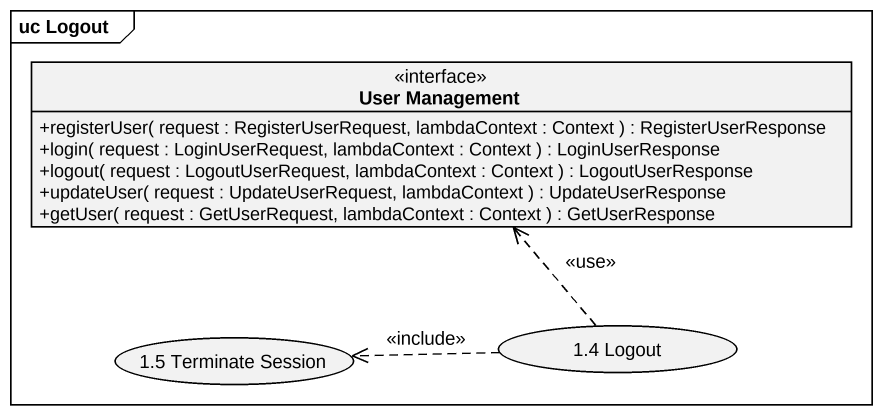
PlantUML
@startuml
mainframe uc Logout
allowmixing
hide circle
hide empty members
skinparam classAttributeIconSize 0
interface "User Management" as User_Management {
  +registerUser( request : RegisterUserRequest, lambdaContext : Context ) : RegisterUserResponse
  +login( request : LoginUserRequest, lambdaContext : Context ) : LoginUserResponse
  +logout( request : LogoutUserRequest, lambdaContext : Context ) : LogoutUserResponse
  +updateUser( request : UpdateUserRequest, lambdaContext ) : UpdateUserResponse
  +getUser( request : GetUserRequest, lambdaContext : Context ) : GetUserResponse
}
usecase "1.5 Terminate Session" as u1_5_Terminate_Session
usecase "1.4 Logout" as u1_4_Logout
u1_4_Logout .up.> User_Management : <<use>>
u1_4_Logout .left.> u1_5_Terminate_Session : <<include>>
@enduml
